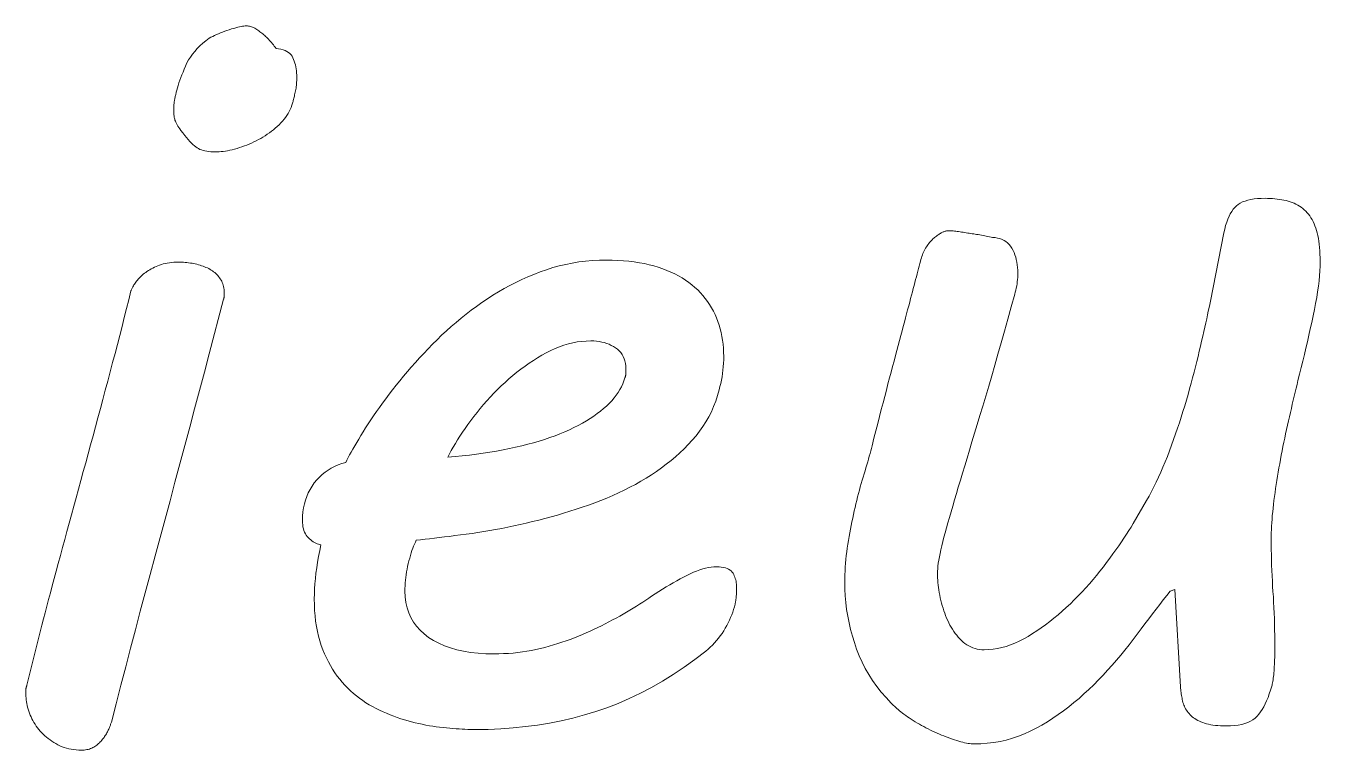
# Model space of a CAD drawing. Extents: x 120.6 to 167.1, y 73.5 to 127.9.
# Drawn here: x 136.38 to 143.64, y 73.54 to 77.61 of the extents above; entities that cross this region are included whole.
import ezdxf

# ---------------------------------------------------------------- set-up
doc = ezdxf.new("R2010")
doc.units = 0

msp = doc.modelspace()

# ---------------------------------------------------------------- linework, layer by layer
at = {"color": 7, "lineweight": 13}
for points in [[(137.220581, 77.238121), (137.223694, 77.250526), (137.22728, 77.263443), (137.231323, 77.276886), (137.23584, 77.290848), (137.240814, 77.305328), (137.246246, 77.320328), (137.252136, 77.335854), (137.258499, 77.351898), (137.26532, 77.368462), (137.272614, 77.385544), (137.280701, 77.40271), (137.289948, 77.419533), (137.300354, 77.436012), (137.31192, 77.452141), (137.324646, 77.467926), (137.338516, 77.48336), (137.353546, 77.498451), (137.369736, 77.513191), (137.38707, 77.527588), (137.405579, 77.541634), (137.415024, 77.546791), (137.424881, 77.551865), (137.43515, 77.556854), (137.445816, 77.561752), (137.456879, 77.566566), (137.468353, 77.571289), (137.48024, 77.575928), (137.492523, 77.580482), (137.505219, 77.584946), (137.518311, 77.589325), (137.531235, 77.593445), (137.543396, 77.59713), (137.55481, 77.60038), (137.565475, 77.603203), (137.575394, 77.605583), (137.584564, 77.607536), (137.592972, 77.609055), (137.600632, 77.610138), (137.607544, 77.610786), (137.613693, 77.611008), (137.619492, 77.610802), (137.62532, 77.610199), (137.631165, 77.609184), (137.637054, 77.607773), (137.64296, 77.605949), (137.648895, 77.603722), (137.654877, 77.601089), (137.660873, 77.598053), (137.666901, 77.59462), (137.672958, 77.590775), (137.678955, 77.5867), (137.684799, 77.582565), (137.690521, 77.578369), (137.696075, 77.57412), (137.701492, 77.569817), (137.706772, 77.565453), (137.711899, 77.561028), (137.716888, 77.556549), (137.721725, 77.55201), (137.726425, 77.547417), (137.732178, 77.541573), (137.737869, 77.535622), (137.743515, 77.529549), (137.749084, 77.523361), (137.754608, 77.517059), (137.760071, 77.510643), (137.765472, 77.504112), (137.770828, 77.497467), (137.776123, 77.4907), (137.781342, 77.483818), (137.795288, 77.482262), (137.808228, 77.479889), (137.82016, 77.476707), (137.83107, 77.472725), (137.840973, 77.467926), (137.849854, 77.462318), (137.857727, 77.455902), (137.864594, 77.448669), (137.870453, 77.440636), (137.87529, 77.431793), (137.87941, 77.422371), (137.883102, 77.412598), (137.886353, 77.402481), (137.88916, 77.392014), (137.891556, 77.381203), (137.893509, 77.370049), (137.89502, 77.358543), (137.896103, 77.346695), (137.896759, 77.334496), (137.896973, 77.321953), (137.896881, 77.31279), (137.896622, 77.303795), (137.896194, 77.294983), (137.895584, 77.286339), (137.894806, 77.27787), (137.893845, 77.269569), (137.892715, 77.261452), (137.891418, 77.253502), (137.889954, 77.245728), (137.888306, 77.238121), (137.886597, 77.230751), (137.884949, 77.223671), (137.883362, 77.216881), (137.881821, 77.210373), (137.880356, 77.204155), (137.878937, 77.198235), (137.877579, 77.192596), (137.876282, 77.187248), (137.875031, 77.18219), (137.87384, 77.177422), (137.870056, 77.165382), (137.865631, 77.153542), (137.86058, 77.141907), (137.854889, 77.130478), (137.848557, 77.119247), (137.841583, 77.108223), (137.833984, 77.097397), (137.825745, 77.086769), (137.816879, 77.076355), (137.807358, 77.066132), (137.797394, 77.05616), (137.787125, 77.046478), (137.776581, 77.037086), (137.765747, 77.027977), (137.754608, 77.019165), (137.743195, 77.010635), (137.731491, 77.002396), (137.719482, 76.994446), (137.707214, 76.986786), (137.694626, 76.979416), (137.681854, 76.972351), (137.668961, 76.965599), (137.65596, 76.959167), (137.642838, 76.953056), (137.629593, 76.947258), (137.616241, 76.94178), (137.602768, 76.936623), (137.589188, 76.931778), (137.575485, 76.927254), (137.561661, 76.92305), (137.547958, 76.919205), (137.534607, 76.915764), (137.521606, 76.912727), (137.508942, 76.910103), (137.496628, 76.907875), (137.484665, 76.906052), (137.473038, 76.90464), (137.461761, 76.903625), (137.450836, 76.903015), (137.440262, 76.902817), (137.427261, 76.903046), (137.414886, 76.90374), (137.403107, 76.9049), (137.391937, 76.906517), (137.381363, 76.9086), (137.371414, 76.91114), (137.362061, 76.914146), (137.353317, 76.917618), (137.345184, 76.921547), (137.337646, 76.925941), (137.330231, 76.931084), (137.322449, 76.937271), (137.31427, 76.944496), (137.30574, 76.952766), (137.296814, 76.962074), (137.287521, 76.97242), (137.277863, 76.98381), (137.267807, 76.996239), (137.257385, 77.009712), (137.246597, 77.024223), (137.240509, 77.032707), (137.23497, 77.04081), (137.22998, 77.048546), (137.225555, 77.055901), (137.221664, 77.062881), (137.218323, 77.069489), (137.21553, 77.075714), (137.213287, 77.081566), (137.211609, 77.087044), (137.210464, 77.092148), (137.209641, 77.096992), (137.208893, 77.101685), (137.208252, 77.106239), (137.207687, 77.110649), (137.207214, 77.114914), (137.206818, 77.119034), (137.206512, 77.123009), (137.206299, 77.126839), (137.206177, 77.130524), (137.206131, 77.134064), (137.206177, 77.14035), (137.206299, 77.146492), (137.206512, 77.152489), (137.206818, 77.15834), (137.207214, 77.164055), (137.207687, 77.169617), (137.208252, 77.175034), (137.208893, 77.180313), (137.209641, 77.18544), (137.210464, 77.19043), (137.211349, 77.195328), (137.21225, 77.200195), (137.213196, 77.20504), (137.214157, 77.209854), (137.215164, 77.214638), (137.216187, 77.219391), (137.217239, 77.224121), (137.218323, 77.228813), (137.219437, 77.233482)], [(141.397461, 76.290016), (141.399872, 76.299133), (141.402481, 76.307999), (141.405304, 76.316597), (141.408325, 76.324936), (141.411545, 76.333015), (141.414978, 76.340836), (141.418594, 76.348389), (141.422424, 76.35569), (141.426453, 76.362724), (141.430695, 76.369507), (141.435059, 76.376022), (141.439484, 76.382286), (141.44397, 76.388283), (141.448502, 76.39402), (141.453094, 76.399498), (141.457748, 76.404716), (141.462463, 76.409668), (141.467224, 76.414368), (141.472061, 76.418808), (141.476944, 76.422981), (141.481812, 76.42691), (141.486603, 76.430611), (141.491302, 76.434082), (141.495911, 76.437317), (141.500427, 76.440323), (141.504868, 76.4431), (141.509216, 76.445641), (141.513489, 76.44796), (141.517654, 76.450035), (141.521744, 76.451889), (141.525711, 76.453537), (141.529495, 76.455009), (141.533112, 76.456306), (141.536545, 76.457436), (141.53981, 76.458389), (141.542908, 76.459175), (141.545822, 76.459778), (141.548569, 76.460213), (141.551147, 76.460472), (141.553543, 76.460556), (141.560028, 76.460487), (141.566727, 76.460274), (141.573669, 76.459908), (141.580826, 76.459404), (141.588226, 76.458755), (141.595856, 76.457954), (141.603729, 76.457016), (141.611816, 76.455933), (141.620148, 76.454704), (141.628693, 76.453331), (141.637344, 76.451904), (141.645935, 76.4505), (141.654449, 76.449127), (141.662918, 76.447784), (141.671341, 76.446465), (141.679688, 76.445183), (141.687988, 76.443924), (141.696228, 76.442696), (141.704407, 76.441498), (141.712524, 76.440323), (141.721741, 76.438591), (141.730911, 76.436859), (141.740021, 76.43512), (141.749069, 76.433388), (141.758057, 76.431656), (141.766983, 76.429916), (141.775864, 76.428185), (141.784668, 76.426453), (141.793427, 76.424713), (141.802139, 76.422981), (141.816742, 76.421852), (141.830521, 76.419632), (141.84346, 76.416306), (141.855545, 76.41188), (141.866806, 76.406364), (141.877228, 76.399742), (141.88681, 76.392021), (141.895554, 76.383209), (141.903458, 76.373291), (141.910522, 76.362282), (141.91684, 76.350487), (141.922501, 76.338226), (141.92749, 76.325508), (141.931808, 76.312332), (141.935455, 76.298691), (141.938446, 76.284584), (141.940781, 76.270012), (141.942444, 76.254982), (141.943436, 76.239487), (141.943771, 76.223534), (141.943604, 76.210899), (141.943085, 76.198441), (141.942215, 76.186157), (141.940994, 76.174049), (141.939438, 76.162109), (141.937531, 76.150345), (141.935272, 76.138748), (141.932678, 76.127335), (141.929718, 76.116089), (141.926422, 76.105019), (141.906952, 76.033691), (141.887817, 75.964249), (141.869019, 75.896683), (141.850586, 75.830994), (141.832489, 75.767181), (141.814728, 75.705254), (141.797333, 75.645203), (141.780273, 75.587029), (141.76358, 75.530731), (141.747208, 75.476318), (141.731262, 75.423637), (141.71582, 75.372551), (141.700867, 75.323044), (141.686401, 75.275139), (141.672424, 75.228813), (141.658936, 75.184082), (141.645935, 75.140938), (141.633438, 75.099388), (141.621429, 75.059425), (141.609909, 75.021057), (141.598892, 74.984169), (141.588409, 74.948677), (141.57843, 74.914566), (141.568985, 74.881844), (141.560043, 74.85051), (141.551636, 74.820564), (141.543747, 74.792007), (141.536377, 74.764832), (141.529526, 74.739052), (141.523193, 74.714653), (141.517426, 74.691528), (141.512268, 74.669563), (141.507721, 74.64875), (141.503769, 74.629097), (141.500427, 74.610596), (141.497696, 74.593246), (141.495575, 74.577065), (141.494049, 74.562035), (141.493149, 74.548157), (141.492844, 74.535439), (141.492996, 74.523155), (141.493484, 74.510582), (141.494278, 74.497719), (141.495392, 74.484566), (141.496811, 74.471123), (141.498566, 74.45739), (141.500626, 74.443375), (141.503021, 74.42907), (141.505722, 74.414467), (141.508743, 74.399582), (141.512085, 74.384651), (141.515732, 74.369926), (141.519714, 74.3554), (141.524002, 74.34108), (141.52861, 74.326958), (141.533539, 74.313042), (141.538788, 74.299324), (141.544357, 74.285812), (141.550232, 74.272499), (141.556427, 74.259392), (141.562973, 74.246597), (141.569855, 74.234238), (141.577072, 74.222321), (141.584641, 74.210831), (141.59256, 74.199768), (141.60083, 74.189148), (141.609451, 74.178963), (141.618408, 74.169205), (141.627716, 74.159882), (141.637375, 74.150993), (141.6474, 74.142754), (141.657837, 74.135384), (141.668671, 74.128883), (141.679916, 74.123245), (141.691574, 74.118477), (141.703629, 74.114571), (141.71608, 74.111534), (141.728943, 74.109367), (141.742218, 74.10807), (141.75589, 74.107635), (141.780197, 74.108383), (141.804565, 74.110641), (141.828979, 74.114395), (141.85347, 74.119659), (141.878006, 74.126427), (141.902603, 74.134689), (141.927261, 74.144463), (141.951981, 74.155731), (141.976746, 74.16851), (142.001587, 74.182793), (142.026321, 74.198151), (142.050842, 74.21418), (142.075119, 74.230873), (142.099167, 74.24823), (142.122986, 74.266251), (142.146576, 74.284943), (142.169922, 74.304291), (142.193054, 74.32431), (142.215942, 74.344994), (142.238617, 74.366341), (142.260941, 74.388161), (142.282837, 74.410278), (142.304291, 74.432678), (142.325333, 74.455368), (142.345917, 74.478348), (142.366089, 74.501617), (142.385803, 74.525177), (142.405106, 74.549026), (142.423965, 74.573158), (142.442398, 74.597588), (142.460266, 74.62188), (142.477478, 74.64563), (142.494034, 74.668823), (142.509918, 74.691475), (142.525131, 74.71357), (142.539688, 74.735123), (142.553574, 74.756119), (142.566803, 74.776573), (142.579361, 74.796471), (142.591263, 74.815826), (142.666412, 74.9459), (142.680191, 74.970543), (142.693756, 74.995911), (142.707123, 75.021996), (142.720291, 75.048805), (142.733261, 75.07634), (142.746017, 75.104591), (142.758575, 75.133568), (142.770935, 75.163269), (142.783096, 75.193695), (142.795044, 75.224838), (142.806747, 75.256363), (142.818176, 75.28791), (142.8293, 75.319489), (142.840134, 75.351097), (142.850693, 75.382736), (142.860947, 75.414406), (142.870926, 75.446098), (142.8806, 75.477821), (142.889999, 75.509575), (142.899109, 75.541359), (142.907928, 75.572968), (142.916504, 75.604202), (142.92482, 75.635056), (142.932861, 75.665535), (142.940659, 75.695641), (142.948181, 75.725372), (142.95546, 75.754723), (142.962463, 75.783707), (142.969208, 75.812302), (142.975708, 75.84053), (142.981918, 75.868004), (142.987854, 75.894356), (142.993484, 75.919571), (142.998825, 75.943665), (143.003891, 75.966629), (143.008652, 75.988472), (143.013138, 76.009186), (143.017334, 76.028763), (143.021225, 76.047218), (143.024841, 76.064552), (143.100006, 76.448997), (143.104874, 76.470284), (143.110229, 76.490219), (143.116089, 76.508789), (143.122437, 76.526001), (143.129272, 76.541855), (143.136597, 76.556351), (143.144409, 76.569489), (143.152725, 76.581268), (143.16153, 76.59169), (143.170822, 76.600754), (143.181, 76.608719), (143.192505, 76.615837), (143.205292, 76.622131), (143.219376, 76.627579), (143.234772, 76.632187), (143.251465, 76.635956), (143.269455, 76.638893), (143.288757, 76.640991), (143.309357, 76.642242), (143.331238, 76.642662), (143.345551, 76.642509), (143.359573, 76.642029), (143.373306, 76.641235), (143.386749, 76.640121), (143.399902, 76.638687), (143.412766, 76.63694), (143.425339, 76.634872), (143.437622, 76.632492), (143.449615, 76.629791), (143.461319, 76.62677), (143.472717, 76.623344), (143.483749, 76.619423), (143.494446, 76.615013), (143.504791, 76.610115), (143.514801, 76.604729), (143.524445, 76.598846), (143.533752, 76.592468), (143.542725, 76.585602), (143.551331, 76.578247), (143.559601, 76.570404), (143.56749, 76.562035), (143.574982, 76.553116), (143.582062, 76.543648), (143.588745, 76.53363), (143.595001, 76.523071), (143.600876, 76.511955), (143.606339, 76.50029), (143.611404, 76.488075), (143.616058, 76.475319), (143.6203, 76.462006), (143.624146, 76.448029), (143.627594, 76.433273), (143.630615, 76.417732), (143.633255, 76.401421), (143.635483, 76.384323), (143.637299, 76.36644), (143.638718, 76.347786), (143.639725, 76.328346), (143.640335, 76.308128), (143.640533, 76.287125), (143.640152, 76.261703), (143.638977, 76.235153), (143.637024, 76.207474), (143.634293, 76.178673), (143.630783, 76.148743), (143.626495, 76.117676), (143.621414, 76.085495), (143.615555, 76.052177), (143.608932, 76.017738), (143.601517, 75.98217), (143.593628, 75.946022), (143.585617, 75.909851), (143.577454, 75.873642), (143.569138, 75.83741), (143.560684, 75.801147), (143.552078, 75.764854), (143.543335, 75.728539), (143.534454, 75.692184), (143.525421, 75.655807), (143.516235, 75.6194), (143.511017, 75.597885), (143.505783, 75.576103), (143.500504, 75.554062), (143.495193, 75.531761), (143.489868, 75.509201), (143.484497, 75.486382), (143.479111, 75.463295), (143.473694, 75.439957), (143.468246, 75.416351), (143.462769, 75.392494), (143.457336, 75.3685), (143.452011, 75.344513), (143.446808, 75.320518), (143.441727, 75.296524), (143.436752, 75.272537), (143.4319, 75.248543), (143.427155, 75.224548), (143.422531, 75.200562), (143.418015, 75.176567), (143.41362, 75.152573), (143.409378, 75.1287), (143.405304, 75.105057), (143.401398, 75.081642), (143.397675, 75.058456), (143.394119, 75.035507), (143.390732, 75.012787), (143.387527, 74.990295), (143.384491, 74.96804), (143.381622, 74.946014), (143.378937, 74.924217), (143.376465, 74.902756), (143.374252, 74.881729), (143.372314, 74.861137), (143.370621, 74.840973), (143.369186, 74.821243), (143.368011, 74.801949), (143.367096, 74.783089), (143.366455, 74.764664), (143.366058, 74.746666), (143.365936, 74.729111), (143.366028, 74.699623), (143.366333, 74.670143), (143.366837, 74.640656), (143.367554, 74.611176), (143.368469, 74.581688), (143.369568, 74.5522), (143.370895, 74.52272), (143.372406, 74.493233), (143.37413, 74.463753), (143.376053, 74.434265), (143.377975, 74.40461), (143.379684, 74.374611), (143.38121, 74.344254), (143.382523, 74.31356), (143.383636, 74.282516), (143.384552, 74.251122), (143.385254, 74.219383), (143.385757, 74.187302), (143.386063, 74.154869), (143.386169, 74.122086), (143.386124, 74.107231), (143.385986, 74.09272), (143.385773, 74.078552), (143.385468, 74.064735), (143.385086, 74.05127), (143.384613, 74.038147), (143.384033, 74.025368), (143.383392, 74.012939), (143.38266, 74.000854), (143.381836, 73.98912), (143.38092, 73.977844), (143.379929, 73.967155), (143.378845, 73.957039), (143.37767, 73.947495), (143.376404, 73.938538), (143.375061, 73.930153), (143.373642, 73.922348), (143.372116, 73.915123), (143.370514, 73.908478), (143.36882, 73.902405), (143.362274, 73.880432), (143.355347, 73.859627), (143.348053, 73.839966), (143.340378, 73.821465), (143.332336, 73.804123), (143.323898, 73.787933), (143.315094, 73.772903), (143.305923, 73.759033), (143.296371, 73.746315), (143.286438, 73.734749), (143.27562, 73.724319), (143.263367, 73.714981), (143.24971, 73.706741), (143.23465, 73.6996), (143.218155, 73.693558), (143.200241, 73.688614), (143.180923, 73.684776), (143.160187, 73.68203), (143.138031, 73.680382), (143.114456, 73.679832), (143.098038, 73.680016), (143.082306, 73.68058), (143.067276, 73.681519), (143.052948, 73.682838), (143.039291, 73.684525), (143.026352, 73.686592), (143.014099, 73.689034), (143.002533, 73.691856), (142.991669, 73.695045), (142.981491, 73.698616), (142.971878, 73.702507), (142.962692, 73.706657), (142.953949, 73.71106), (142.945648, 73.715729), (142.937775, 73.720657), (142.930328, 73.725845), (142.923309, 73.731293), (142.916733, 73.737007), (142.910599, 73.742973), (142.904892, 73.749207), (142.899582, 73.755638), (142.894653, 73.762215), (142.890106, 73.768929), (142.885925, 73.775795), (142.882126, 73.782806), (142.878693, 73.789963), (142.875641, 73.797256), (142.872971, 73.804703), (142.870682, 73.812294), (142.868759, 73.820023), (142.867081, 73.827843), (142.865509, 73.835686), (142.864075, 73.843567), (142.862747, 73.851471), (142.861526, 73.859406), (142.860428, 73.867371), (142.859451, 73.875366), (142.858582, 73.883385), (142.857834, 73.891434), (142.857193, 73.899513), (142.825394, 74.445831), (142.799377, 74.437157), (142.780121, 74.41259), (142.760529, 74.387444), (142.740585, 74.361717), (142.720291, 74.335411), (142.699661, 74.308533), (142.678665, 74.281067), (142.657333, 74.253029), (142.635651, 74.224411), (142.613632, 74.195221), (142.591263, 74.165443), (142.568481, 74.13559), (142.545242, 74.106133), (142.521545, 74.07708), (142.497375, 74.048439), (142.472748, 74.020195), (142.447662, 73.992355), (142.422104, 73.964928), (142.396088, 73.937897), (142.369614, 73.911278), (142.342667, 73.885063), (142.315247, 73.859467), (142.287338, 73.834709), (142.258942, 73.810783), (142.230057, 73.787704), (142.200668, 73.765465), (142.170792, 73.744057), (142.140427, 73.723495), (142.109573, 73.703766), (142.078232, 73.684875), (142.046387, 73.666824), (142.014023, 73.65007), (141.98111, 73.635086), (141.947662, 73.621857), (141.913651, 73.610397), (141.879089, 73.6007), (141.843994, 73.592766), (141.808334, 73.586594), (141.772125, 73.582184), (141.735382, 73.579544), (141.698074, 73.578659), (141.690338, 73.57885), (141.682175, 73.579414), (141.673569, 73.580353), (141.664536, 73.581665), (141.655075, 73.583359), (141.645172, 73.585426), (141.634842, 73.587868), (141.624069, 73.590683), (141.612869, 73.59388), (141.601242, 73.59745), (141.58934, 73.601311), (141.577362, 73.60537), (141.565292, 73.609634), (141.553131, 73.614098), (141.540894, 73.618767), (141.528564, 73.623634), (141.516159, 73.628708), (141.503647, 73.633987), (141.491058, 73.639465), (141.478394, 73.645142), (141.465729, 73.650993), (141.453186, 73.656998), (141.44075, 73.663139), (141.428436, 73.669426), (141.416245, 73.675858), (141.40416, 73.682434), (141.392197, 73.689156), (141.380341, 73.696014), (141.368607, 73.703026), (141.356979, 73.710182), (141.345657, 73.717361), (141.334778, 73.724457), (141.324387, 73.731468), (141.314438, 73.738396), (141.304962, 73.745232), (141.295929, 73.751976), (141.287384, 73.758644), (141.279282, 73.765221), (141.271652, 73.771706), (141.264481, 73.778107), (141.233612, 73.807968), (141.20459, 73.838577), (141.177429, 73.869942), (141.1521, 73.902054), (141.128632, 73.934921), (141.10701, 73.968536), (141.087234, 74.002907), (141.069321, 74.038033), (141.053238, 74.073898), (141.039017, 74.110527), (141.026398, 74.147583), (141.015091, 74.184753), (141.005112, 74.222046), (140.996475, 74.259445), (140.989166, 74.296967), (140.983185, 74.334602), (140.978516, 74.372353), (140.975204, 74.410217), (140.973206, 74.448204), (140.972534, 74.486298), (140.972717, 74.50769), (140.973236, 74.529083), (140.974106, 74.550468), (140.975311, 74.571861), (140.976868, 74.593246), (140.97879, 74.614639), (140.981033, 74.636032), (140.983643, 74.657417), (140.986588, 74.67881), (140.989883, 74.700203), (140.993408, 74.721519), (140.997055, 74.742691), (141.000809, 74.763725), (141.004684, 74.784607), (141.008667, 74.805344), (141.012772, 74.825943), (141.016998, 74.84639), (141.021332, 74.866699), (141.025787, 74.886864), (141.03035, 74.906876), (141.035019, 74.926704), (141.03978, 74.946304), (141.044617, 74.965668), (141.049545, 74.98481), (141.054565, 75.003708), (141.059662, 75.022385), (141.06485, 75.040825), (141.070129, 75.059036), (141.075485, 75.077019), (141.080933, 75.094765), (141.086334, 75.112206), (141.091522, 75.12928), (141.096497, 75.145973), (141.101288, 75.162285), (141.105865, 75.17823), (141.110245, 75.193794), (141.114426, 75.208984), (141.118393, 75.223801), (141.122162, 75.238235), (141.125732, 75.252304), (141.136612, 75.295135), (141.147247, 75.336937), (141.157654, 75.377693), (141.167831, 75.417412), (141.177765, 75.456085), (141.187485, 75.493721), (141.19696, 75.530319), (141.206207, 75.565872), (141.215225, 75.60038), (141.224014, 75.633858), (141.23259, 75.666405), (141.240952, 75.698143), (141.24913, 75.729073), (141.25708, 75.759193), (141.264847, 75.788498), (141.2724, 75.817001), (141.27977, 75.844696), (141.286911, 75.871574), (141.293869, 75.897652), (141.300613, 75.922913), (141.307159, 75.947411), (141.313507, 75.971184), (141.319656, 75.99424), (141.325592, 76.016571), (141.331329, 76.038177), (141.336868, 76.059059), (141.342194, 76.079224), (141.347336, 76.098663), (141.352264, 76.117378), (141.356979, 76.135368), (141.361557, 76.152786), (141.365997, 76.169769), (141.370346, 76.186317), (141.374557, 76.202431), (141.378662, 76.218109), (141.38266, 76.23336), (141.386536, 76.248177), (141.390289, 76.262558), (141.393921, 76.276505)], [(136.466141, 74.246384), (136.474991, 74.280464), (136.484177, 74.315643), (136.493713, 74.351913), (136.503601, 74.38929), (136.51384, 74.427765), (136.524414, 74.467339), (136.535339, 74.508011), (136.546616, 74.549774), (136.558228, 74.592644), (136.570206, 74.636612), (136.582413, 74.681381), (136.594772, 74.726677), (136.607269, 74.772491), (136.619919, 74.818832), (136.632706, 74.865685), (136.645645, 74.913063), (136.658722, 74.96096), (136.671951, 75.009377), (136.685318, 75.058311), (136.698822, 75.107773), (136.712433, 75.157608), (136.726059, 75.207672), (136.739716, 75.257965), (136.753403, 75.308495), (136.76712, 75.359253), (136.780869, 75.41024), (136.794632, 75.461464), (136.808441, 75.512917), (136.822266, 75.564598), (136.836136, 75.616516), (136.849915, 75.668396), (136.863541, 75.719994), (136.876968, 75.771301), (136.890244, 75.822319), (136.903336, 75.873047), (136.91626, 75.923492), (136.929001, 75.97364), (136.941574, 76.023506), (136.953979, 76.073074), (136.966202, 76.12236), (136.966934, 76.124832), (136.967941, 76.127625), (136.969238, 76.13073), (136.970825, 76.134155), (136.972717, 76.137901), (136.974884, 76.14196), (136.977341, 76.146339), (136.980087, 76.151039), (136.983124, 76.156052), (136.986435, 76.161385), (136.990051, 76.166878), (136.993958, 76.172371), (136.998154, 76.177864), (137.002625, 76.18335), (137.007401, 76.188843), (137.012451, 76.194336), (137.017807, 76.199829), (137.023438, 76.205322), (137.029373, 76.210815), (137.035583, 76.216309), (137.042114, 76.221725), (137.048996, 76.226997), (137.056213, 76.232132), (137.063797, 76.237122), (137.071716, 76.241959), (137.079987, 76.246658), (137.088593, 76.251213), (137.097549, 76.255615), (137.106857, 76.25988), (137.116516, 76.264), (137.126526, 76.267845), (137.136871, 76.271286), (137.147568, 76.274323), (137.1586, 76.276947), (137.169998, 76.279175), (137.181732, 76.280998), (137.193817, 76.28241), (137.206238, 76.283424), (137.219025, 76.284035), (137.232147, 76.284233), (137.241943, 76.284134), (137.251678, 76.283829), (137.261368, 76.283325), (137.270996, 76.282616), (137.280563, 76.281708), (137.29007, 76.280594), (137.299515, 76.279274), (137.308914, 76.277756), (137.318253, 76.276039), (137.32753, 76.274117), (137.33667, 76.271996), (137.345627, 76.269669), (137.35437, 76.267136), (137.362915, 76.264404), (137.371246, 76.261475), (137.379379, 76.258331), (137.387329, 76.254997), (137.39505, 76.251457), (137.402588, 76.247711), (137.409912, 76.243767), (137.416992, 76.239586), (137.423782, 76.235153), (137.430283, 76.230453), (137.436508, 76.225494), (137.442429, 76.220284), (137.448059, 76.214806), (137.453415, 76.209068), (137.458466, 76.203064), (137.463242, 76.196808), (137.467728, 76.190292), (137.471832, 76.18354), (137.475525, 76.17659), (137.478775, 76.169434), (137.481598, 76.162079), (137.483978, 76.154518), (137.485931, 76.146759), (137.487457, 76.138794), (137.488541, 76.13063), (137.489182, 76.122261), (137.489395, 76.113693), (137.489395, 76.111938), (137.489395, 76.110161), (137.489395, 76.10836), (137.489395, 76.106522), (137.489395, 76.10466), (137.489395, 76.102768), (137.489395, 76.100845), (137.489395, 76.098892), (137.489395, 76.096909), (137.489395, 76.094902), (137.48938, 76.092896), (137.489288, 76.090912), (137.489136, 76.088959), (137.488937, 76.087036), (137.488678, 76.085144), (137.488358, 76.083282), (137.487976, 76.081444), (137.487549, 76.079643), (137.487061, 76.077866), (137.486511, 76.076111), (137.405579, 75.769714), (137.378357, 75.666779), (137.351059, 75.563789), (137.323669, 75.460739), (137.296204, 75.357635), (137.268631, 75.254471), (137.240982, 75.151245), (137.213257, 75.047966), (137.185425, 74.944626), (137.157516, 74.841232), (137.129532, 74.737778), (137.101563, 74.63427), (137.07373, 74.530701), (137.046066, 74.427071), (137.018524, 74.323387), (136.991135, 74.219643), (136.963898, 74.115845), (136.936798, 74.011986), (136.909836, 73.908066), (136.883026, 73.804092), (136.856369, 73.700066), (136.855148, 73.69651), (136.853821, 73.69278), (136.852371, 73.688881), (136.850815, 73.684799), (136.849136, 73.68055), (136.847351, 73.676132), (136.845444, 73.671532), (136.843414, 73.666763), (136.841278, 73.661819), (136.83902, 73.656708), (136.836624, 73.651505), (136.834045, 73.646301), (136.831299, 73.641098), (136.828384, 73.635895), (136.825287, 73.630692), (136.822021, 73.625488), (136.818588, 73.620285), (136.814972, 73.615082), (136.811188, 73.609879), (136.80722, 73.604675), (136.803085, 73.599556), (136.798782, 73.594612), (136.794312, 73.589844), (136.789658, 73.585251), (136.784821, 73.580826), (136.779831, 73.576576), (136.774643, 73.572502), (136.769302, 73.568604), (136.763779, 73.564873), (136.758087, 73.561317), (136.752197, 73.558022), (136.746063, 73.555069), (136.7397, 73.552475), (136.733109, 73.550217), (136.726288, 73.548309), (136.719238, 73.546745), (136.71196, 73.545532), (136.704437, 73.54467), (136.696686, 73.544144), (136.688721, 73.543976), (136.673859, 73.544273), (136.659348, 73.545189), (136.645187, 73.546707), (136.631363, 73.548828), (136.617889, 73.551559), (136.604767, 73.554901), (136.591995, 73.558846), (136.579559, 73.5634), (136.56749, 73.568558), (136.55574, 73.574326), (136.544357, 73.580551), (136.53331, 73.587097), (136.522614, 73.593964), (136.512268, 73.601151), (136.502274, 73.60865), (136.492615, 73.61647), (136.483307, 73.624603), (136.47435, 73.633057), (136.465729, 73.64183), (136.457474, 73.650925), (136.44957, 73.660263), (136.442093, 73.669769), (136.435013, 73.679451), (136.428329, 73.689308), (136.422058, 73.699341), (136.416183, 73.709541), (136.410721, 73.719925), (136.40567, 73.730476), (136.401016, 73.741196), (136.396759, 73.75209), (136.392914, 73.763023), (136.389481, 73.773834), (136.386444, 73.784523), (136.38382, 73.795105), (136.381592, 73.805573), (136.379776, 73.815918), (136.378357, 73.826149), (136.377335, 73.836266), (136.37674, 73.846268), (136.376526, 73.856155), (136.376526, 73.859016), (136.376526, 73.861816), (136.376526, 73.864563), (136.376526, 73.867256), (136.376526, 73.869888), (136.376526, 73.872459), (136.376526, 73.874969), (136.376526, 73.877426), (136.376526, 73.879829), (136.376526, 73.882172), (136.376587, 73.884514), (136.37677, 73.886909), (136.377045, 73.889366), (136.377457, 73.891884), (136.377975, 73.894455), (136.378616, 73.897087), (136.379364, 73.899773), (136.380234, 73.902519), (136.38121, 73.905327), (136.382309, 73.908188)], [(137.928772, 74.833168), (137.929428, 74.857651), (137.931427, 74.881386), (137.934753, 74.904366), (137.939407, 74.92659), (137.945389, 74.948067), (137.952698, 74.968796), (137.961349, 74.98877), (137.971313, 75.007988), (137.98262, 75.026459), (137.995255, 75.044182), (138.008987, 75.060944), (138.023575, 75.076553), (138.039047, 75.091003), (138.055374, 75.104301), (138.072571, 75.11644), (138.090637, 75.127426), (138.109573, 75.137253), (138.129379, 75.145927), (138.15004, 75.153442), (138.17157, 75.159805), (138.178284, 75.172966), (138.185684, 75.187035), (138.193771, 75.201988), (138.20256, 75.217842), (138.212036, 75.234596), (138.222214, 75.252243), (138.233093, 75.270782), (138.244644, 75.290222), (138.256912, 75.310562), (138.269852, 75.331795), (138.283478, 75.353661), (138.297714, 75.3759), (138.312607, 75.398521), (138.328125, 75.421516), (138.344284, 75.444885), (138.361084, 75.468628), (138.37851, 75.492752), (138.396576, 75.51725), (138.415283, 75.542122), (138.434616, 75.567375), (138.454544, 75.592827), (138.475021, 75.618301), (138.496063, 75.643814), (138.517639, 75.66935), (138.539764, 75.694916), (138.562439, 75.720512), (138.585663, 75.74614), (138.609436, 75.771797), (138.633759, 75.797478), (138.65863, 75.823189), (138.684052, 75.848686), (138.709976, 75.873718), (138.73642, 75.898285), (138.763397, 75.922394), (138.790878, 75.946037), (138.818893, 75.969223), (138.847412, 75.991943), (138.876465, 76.014198), (138.906036, 76.035995), (138.936127, 76.057327), (138.966721, 76.078033), (138.997757, 76.097969), (139.029266, 76.117119), (139.061234, 76.135483), (139.093674, 76.153076), (139.126556, 76.169884), (139.159912, 76.185913), (139.193741, 76.201157), (139.228027, 76.21563), (139.262772, 76.229317), (139.297958, 76.241943), (139.333588, 76.25325), (139.369644, 76.263222), (139.406143, 76.271866), (139.443069, 76.279175), (139.480423, 76.285156), (139.518219, 76.28981), (139.556442, 76.293137), (139.595108, 76.295135), (139.634201, 76.295799), (139.667297, 76.295395), (139.699524, 76.294174), (139.730896, 76.292152), (139.761383, 76.289322), (139.791016, 76.285683), (139.819778, 76.281227), (139.847672, 76.27597), (139.874695, 76.269897), (139.900864, 76.263016), (139.926147, 76.255325), (139.950577, 76.246918), (139.974136, 76.237869), (139.996826, 76.228188), (140.018646, 76.217865), (140.039612, 76.206909), (140.059692, 76.19532), (140.078918, 76.18309), (140.097275, 76.170227), (140.114761, 76.156731), (140.131378, 76.142593), (140.147171, 76.127869), (140.16214, 76.112595), (140.1763, 76.096764), (140.189651, 76.080391), (140.202209, 76.063469), (140.213943, 76.04599), (140.224869, 76.027969), (140.234985, 76.009399), (140.244293, 75.99028), (140.252792, 75.970604), (140.260483, 75.9505), (140.267349, 75.930084), (140.273422, 75.90934), (140.278687, 75.888283), (140.283142, 75.866905), (140.286774, 75.845215), (140.289612, 75.823204), (140.291641, 75.800873), (140.292847, 75.778229), (140.293259, 75.755257), (140.292999, 75.735687), (140.292221, 75.716293), (140.290909, 75.697075), (140.289093, 75.678024), (140.286743, 75.659149), (140.28389, 75.64045), (140.280502, 75.621918), (140.276611, 75.603561), (140.272186, 75.585381), (140.267242, 75.567375), (140.258453, 75.5354), (140.248276, 75.504242), (140.23671, 75.473892), (140.22377, 75.444351), (140.209427, 75.415619), (140.19371, 75.387695), (140.17659, 75.36058), (140.158096, 75.334274), (140.138199, 75.308784), (140.116928, 75.284096), (140.094574, 75.260117), (140.071426, 75.236748), (140.047516, 75.213989), (140.022812, 75.191833), (139.99733, 75.17028), (139.971069, 75.149338), (139.944031, 75.129005), (139.916214, 75.109276), (139.887604, 75.090157), (139.858231, 75.07164), (139.828186, 75.053734), (139.797638, 75.03643), (139.766571, 75.019737), (139.73497, 75.003654), (139.70285, 74.988174), (139.670227, 74.973305), (139.63707, 74.959038), (139.603394, 74.945381), (139.569199, 74.932327), (139.534485, 74.919884), (139.499512, 74.907944), (139.464523, 74.896416), (139.42955, 74.885284), (139.394577, 74.874557), (139.359604, 74.864243), (139.324631, 74.854324), (139.289642, 74.844818), (139.254669, 74.835709), (139.219696, 74.827011), (139.184723, 74.818718), (139.149872, 74.810806), (139.115295, 74.803276), (139.080963, 74.796127), (139.046906, 74.789345), (139.013092, 74.782944), (138.979553, 74.776917), (138.946259, 74.771263), (138.913239, 74.765991), (138.880478, 74.761093), (138.847961, 74.756569), (138.816025, 74.752335), (138.784958, 74.748299), (138.754745, 74.744469), (138.725403, 74.740845), (138.69693, 74.737419), (138.669327, 74.734192), (138.642593, 74.731171), (138.61673, 74.728355), (138.591721, 74.725739), (138.567581, 74.723328), (138.562454, 74.712646), (138.557465, 74.701416), (138.552628, 74.689636), (138.547928, 74.677307), (138.543381, 74.664429), (138.538971, 74.651001), (138.534698, 74.637032), (138.530579, 74.622505), (138.526611, 74.60743), (138.522781, 74.591805), (138.519211, 74.575951), (138.516022, 74.560181), (138.513199, 74.544502), (138.510757, 74.528908), (138.508682, 74.513397), (138.507004, 74.497978), (138.505676, 74.482643), (138.504745, 74.467392), (138.504181, 74.452232), (138.503998, 74.437157), (138.505325, 74.404381), (138.509308, 74.373108), (138.515961, 74.34333), (138.525269, 74.315063), (138.537231, 74.288292), (138.551865, 74.263031), (138.569153, 74.239273), (138.589096, 74.21701), (138.611694, 74.196259), (138.636963, 74.17701), (138.664566, 74.159431), (138.694183, 74.143707), (138.725845, 74.129837), (138.759521, 74.117805), (138.795212, 74.107635), (138.832932, 74.099312), (138.872681, 74.092834), (138.914459, 74.088211), (138.958252, 74.085434), (139.004059, 74.084511), (139.031113, 74.084816), (139.057938, 74.085724), (139.084534, 74.087242), (139.110901, 74.089363), (139.137024, 74.092094), (139.162933, 74.095436), (139.188599, 74.09938), (139.214035, 74.103935), (139.239243, 74.109093), (139.264206, 74.114861), (139.28894, 74.121101), (139.313416, 74.127693), (139.337616, 74.134636), (139.361572, 74.141914), (139.385254, 74.149551), (139.408676, 74.157524), (139.431854, 74.165848), (139.454758, 74.174522), (139.477402, 74.18354), (139.499786, 74.192909), (139.521912, 74.20253), (139.543793, 74.212334), (139.565399, 74.222305), (139.586746, 74.232452), (139.607834, 74.242767), (139.628662, 74.253258), (139.649216, 74.263931), (139.669525, 74.274765), (139.689575, 74.285782), (139.709366, 74.296967), (139.728851, 74.308228), (139.747986, 74.319458), (139.766769, 74.330658), (139.785217, 74.341827), (139.803299, 74.352974), (139.821045, 74.364082), (139.838455, 74.375168), (139.855499, 74.38623), (139.872208, 74.397255), (139.88858, 74.408257), (139.909286, 74.421913), (139.929794, 74.435135), (139.950104, 74.447929), (139.9702, 74.460281), (139.990112, 74.472206), (140.009811, 74.483696), (140.029297, 74.494751), (140.048599, 74.505379), (140.067688, 74.515564), (140.086578, 74.525322), (140.105148, 74.534386), (140.123291, 74.542488), (140.140991, 74.549644), (140.158264, 74.555847), (140.17511, 74.561096), (140.191498, 74.565384), (140.207474, 74.568726), (140.223022, 74.571106), (140.238113, 74.57254), (140.252792, 74.573013), (140.266724, 74.572655), (140.279617, 74.571571), (140.291458, 74.569763), (140.302277, 74.567238), (140.312042, 74.56398), (140.32077, 74.560005), (140.328461, 74.555313), (140.335114, 74.549889), (140.340714, 74.543747), (140.345291, 74.53688), (140.349136, 74.529617), (140.35257, 74.522255), (140.355606, 74.514816), (140.358231, 74.507286), (140.360458, 74.499664), (140.362274, 74.491966), (140.363693, 74.484177), (140.364716, 74.476295), (140.365311, 74.468338), (140.365524, 74.460281), (140.365509, 74.455673), (140.365463, 74.451096), (140.365387, 74.446541), (140.365295, 74.442017), (140.365158, 74.437523), (140.365005, 74.433052), (140.364807, 74.428619), (140.364594, 74.42421), (140.364349, 74.41983), (140.364075, 74.415482), (140.36377, 74.411217), (140.363434, 74.407097), (140.363083, 74.403122), (140.362686, 74.399292), (140.362274, 74.395607), (140.361816, 74.392067), (140.361343, 74.388672), (140.36084, 74.385422), (140.360306, 74.382309), (140.359741, 74.379349), (140.356552, 74.364319), (140.352798, 74.349289), (140.348465, 74.334251), (140.343552, 74.319221), (140.338058, 74.304192), (140.331985, 74.289162), (140.325348, 74.274132), (140.318115, 74.259102), (140.310303, 74.244072), (140.301926, 74.229042), (140.29303, 74.214211), (140.283661, 74.199783), (140.273834, 74.185768), (140.263535, 74.17215), (140.252792, 74.158943), (140.241577, 74.146133), (140.229889, 74.133736), (140.217758, 74.121742), (140.205154, 74.110146), (140.192078, 74.098961), (140.131805, 74.052917), (140.071198, 74.009583), (140.010284, 73.968971), (139.949051, 73.931076), (139.887497, 73.895897), (139.825623, 73.863441), (139.763428, 73.833694), (139.700928, 73.806671), (139.638092, 73.782356), (139.574951, 73.760765), (139.51123, 73.741547), (139.446671, 73.724342), (139.381271, 73.709167), (139.315033, 73.696014), (139.247955, 73.684891), (139.180038, 73.675781), (139.111282, 73.668701), (139.041702, 73.663643), (138.971268, 73.660606), (138.899994, 73.659599), (138.88588, 73.659683), (138.871262, 73.659943), (138.856171, 73.660378), (138.840576, 73.66098), (138.824478, 73.661766), (138.807907, 73.66272), (138.790833, 73.663841), (138.773285, 73.665146), (138.755219, 73.666618), (138.736679, 73.668266), (138.717819, 73.670174), (138.698822, 73.672432), (138.679672, 73.675034), (138.66037, 73.677979), (138.64093, 73.681274), (138.621353, 73.684914), (138.601624, 73.688904), (138.581741, 73.693245), (138.561737, 73.697922), (138.541565, 73.702957), (138.521362, 73.708389), (138.501221, 73.714287), (138.481125, 73.720642), (138.46109, 73.727463), (138.441116, 73.734749), (138.421204, 73.7425), (138.401352, 73.75071), (138.381546, 73.759377), (138.361801, 73.768509), (138.342117, 73.778107), (138.322678, 73.788254), (138.30368, 73.799034), (138.285095, 73.810455), (138.266968, 73.82251), (138.249268, 73.835197), (138.231995, 73.848526), (138.215149, 73.862488), (138.198746, 73.877083), (138.18277, 73.892319), (138.167236, 73.908188), (138.152206, 73.924751), (138.137756, 73.942062), (138.123886, 73.960129), (138.11058, 73.978943), (138.09787, 73.998512), (138.085724, 74.018837), (138.074158, 74.039909), (138.063171, 74.061729), (138.052765, 74.084305), (138.042938, 74.107635), (138.03389, 74.131828), (138.025772, 74.157005), (138.018616, 74.183167), (138.012421, 74.210304), (138.007172, 74.238434), (138.002884, 74.26754), (137.999542, 74.29763), (137.997162, 74.328705), (137.995728, 74.360764), (137.995255, 74.393799), (137.995621, 74.421288), (137.99675, 74.449417), (137.998627, 74.47818), (138.001266, 74.507576), (138.004639, 74.537605), (138.008774, 74.568275), (138.013672, 74.599579), (138.019302, 74.631523), (138.025696, 74.664101), (138.032837, 74.697311), (138.02536, 74.698738), (138.017975, 74.700722), (138.010666, 74.703247), (138.003464, 74.706329), (137.996338, 74.709953), (137.989288, 74.714134), (137.982346, 74.718857), (137.975479, 74.724136), (137.968704, 74.729958), (137.962006, 74.736336), (137.955688, 74.743286), (137.950043, 74.750847), (137.945053, 74.75901), (137.940735, 74.767784), (137.937073, 74.777161), (137.934082, 74.787148), (137.931763, 74.797745), (137.930099, 74.808945), (137.929108, 74.820755)], [(139.738266, 75.633858), (139.739365, 75.636719), (139.740341, 75.639519), (139.741211, 75.642265), (139.741974, 75.644958), (139.742599, 75.647583), (139.743118, 75.650162), (139.74353, 75.652672), (139.74382, 75.655128), (139.743988, 75.657532), (139.744049, 75.659874), (139.744049, 75.662209), (139.744049, 75.664612), (139.744049, 75.667068), (139.744049, 75.669586), (139.744049, 75.672157), (139.744049, 75.674789), (139.744049, 75.677475), (139.744049, 75.680222), (139.744049, 75.683022), (139.744049, 75.685883), (139.743469, 75.701103), (139.74173, 75.715546), (139.738846, 75.729202), (139.734802, 75.742081), (139.729599, 75.754173), (139.723236, 75.765495), (139.715714, 75.776031), (139.707047, 75.785782), (139.69722, 75.794762), (139.686234, 75.802956), (139.674438, 75.810371), (139.662186, 75.817001), (139.64946, 75.822853), (139.636292, 75.827927), (139.62265, 75.832222), (139.608536, 75.835732), (139.593964, 75.838463), (139.578934, 75.840416), (139.563446, 75.841583), (139.547485, 75.84198), (139.522095, 75.841309), (139.49678, 75.839317), (139.471573, 75.835991), (139.446442, 75.831337), (139.421387, 75.825356), (139.396423, 75.818047), (139.371552, 75.809402), (139.346771, 75.799431), (139.322067, 75.788124), (139.297455, 75.775497), (139.273026, 75.761864), (139.248886, 75.747574), (139.225037, 75.732613), (139.201492, 75.716988), (139.178223, 75.700699), (139.155243, 75.683746), (139.132553, 75.66613), (139.110138, 75.647842), (139.088028, 75.628899), (139.066208, 75.609283), (139.044769, 75.589195), (139.023834, 75.568817), (139.003387, 75.548149), (138.983429, 75.527191), (138.963959, 75.505951), (138.944977, 75.484413), (138.926498, 75.462593), (138.908493, 75.440475), (138.890991, 75.418076), (138.873993, 75.395386), (138.85759, 75.372765), (138.841949, 75.350578), (138.827072, 75.328827), (138.812927, 75.30751), (138.799561, 75.286629), (138.786926, 75.266174), (138.77504, 75.246155), (138.763916, 75.226578), (138.75354, 75.207428), (138.743912, 75.188705), (138.785187, 75.19239), (138.825775, 75.19651), (138.865662, 75.201065), (138.904861, 75.206055), (138.943359, 75.211472), (138.981171, 75.217323), (139.01828, 75.22361), (139.054703, 75.230331), (139.090424, 75.237488), (139.125458, 75.245071), (139.159698, 75.253082), (139.193039, 75.26149), (139.225494, 75.270309), (139.25705, 75.279526), (139.287689, 75.289154), (139.317459, 75.299187), (139.346313, 75.309624), (139.374283, 75.320457), (139.401352, 75.331703), (139.427521, 75.343353), (139.452759, 75.355347), (139.47702, 75.367638), (139.50029, 75.380211), (139.522568, 75.393074), (139.543869, 75.406219), (139.564194, 75.419662), (139.583527, 75.433395), (139.601883, 75.447411), (139.619263, 75.461723), (139.635651, 75.476318), (139.650986, 75.491165), (139.665192, 75.50621), (139.678268, 75.521454), (139.690216, 75.536903), (139.70105, 75.552559), (139.710754, 75.568413), (139.719315, 75.584473), (139.726761, 75.600731), (139.733078, 75.617195)]]:
    msp.add_lwpolyline(points, close=True, dxfattribs=at)

doc.saveas('drawing.dxf')
